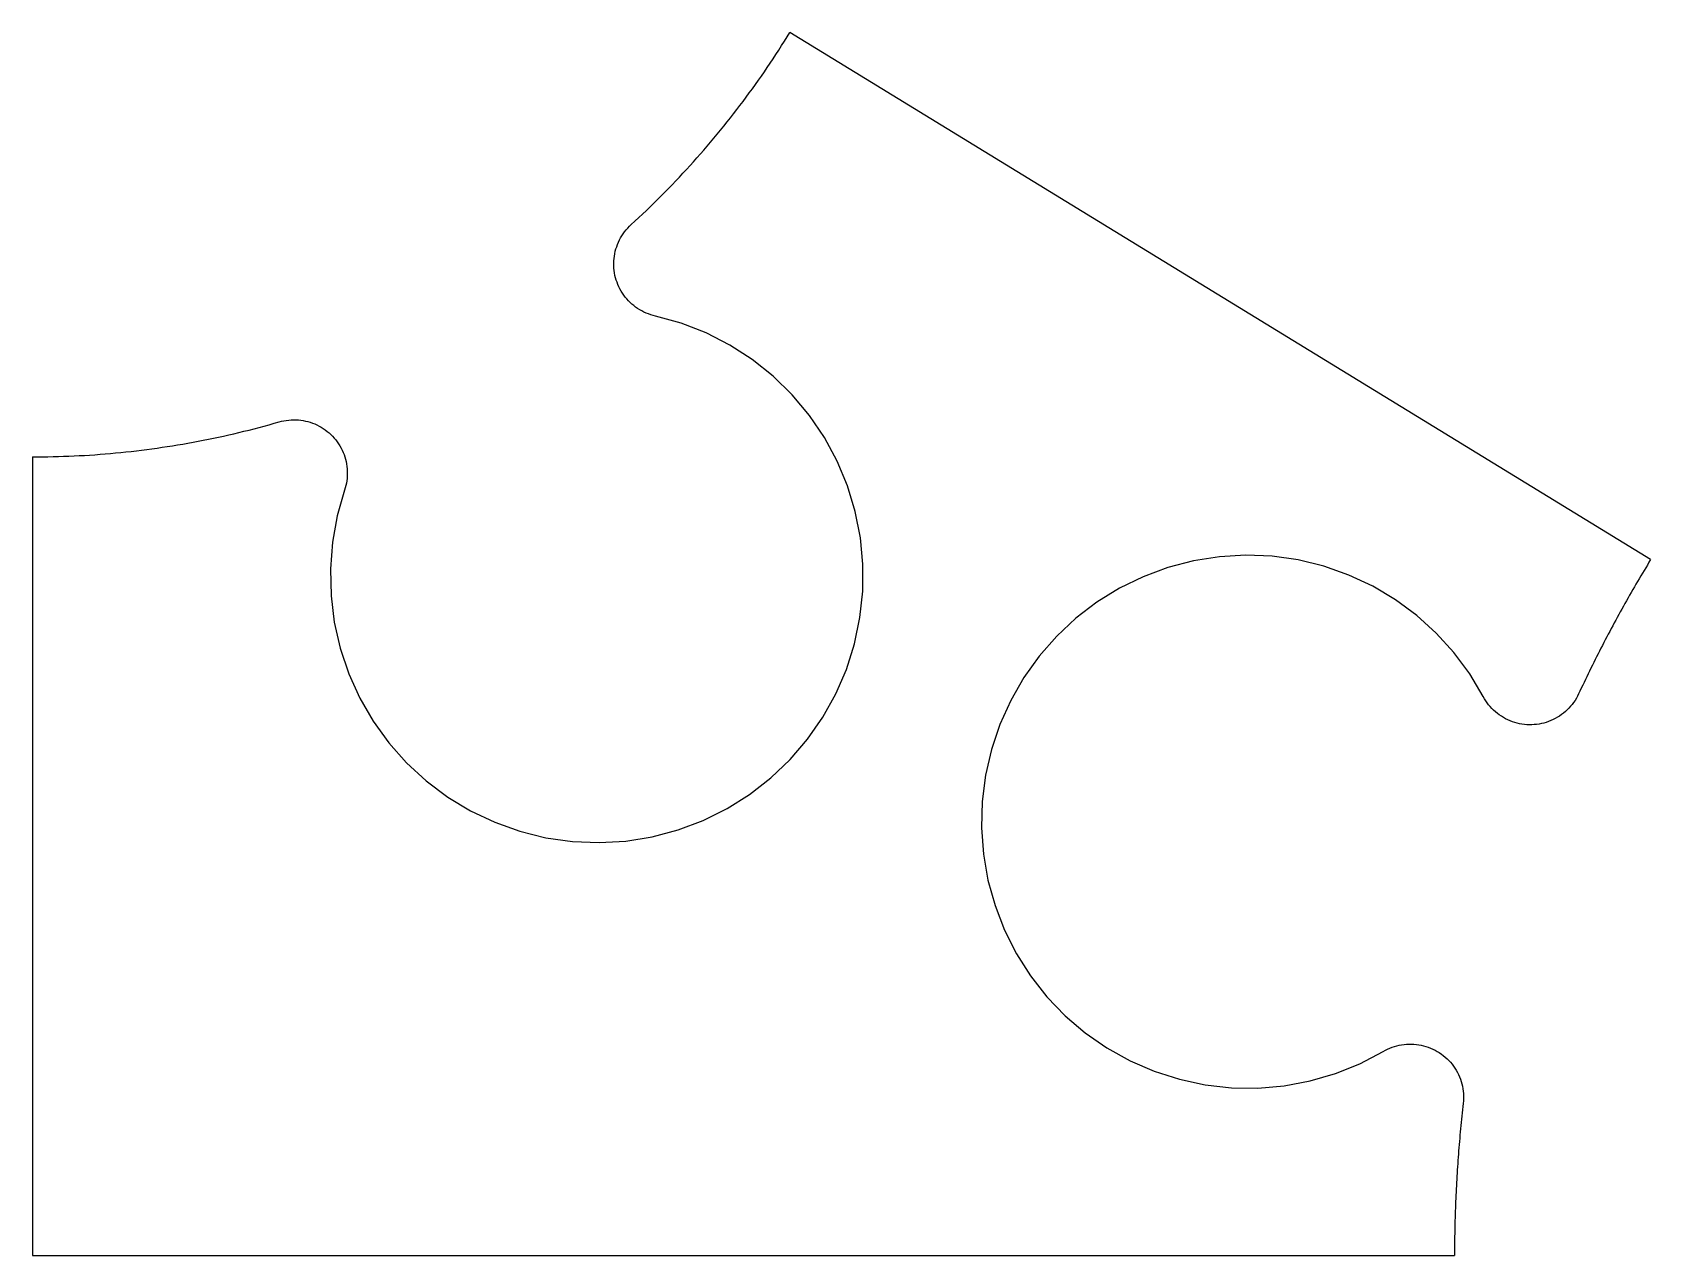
# Model space of a CAD drawing. Header units: metres. Extents: x 0.899 to 1.81, y 0 to 0.688.
import ezdxf

# ---------------------------------------------------------------- set-up
doc = ezdxf.new("R2010")
doc.units = ezdxf.units.M

msp = doc.modelspace()

# ---------------------------------------------------------------- linework, layer by layer
at = {"layer": 'Polygon'}
for p, q in [((1.32072, 0.68091), (1.32229, 0.68339)), ((1.32229, 0.68339), (1.32384, 0.68588)), ((1.32384, 0.68588), (1.32538, 0.68837)), ((1.80989, 0.39167), (1.32538, 0.68837)), ((1.31593, 0.67353), (1.31754, 0.67598)), ((1.31754, 0.67598), (1.31914, 0.67844)), ((1.31914, 0.67844), (1.32072, 0.68091)), ((1.30934, 0.66382), (1.31101, 0.66623)), ((1.31101, 0.66623), (1.31266, 0.66866)), ((1.31266, 0.66866), (1.3143, 0.67109)), ((1.3143, 0.67109), (1.31593, 0.67353)), ((1.30252, 0.65427), (1.30425, 0.65665)), ((1.30425, 0.65665), (1.30596, 0.65903)), ((1.30596, 0.65903), (1.30766, 0.66142)), ((1.30766, 0.66142), (1.30934, 0.66382)), ((1.29549, 0.64489), (1.29727, 0.64722)), ((1.29727, 0.64722), (1.29903, 0.64956)), ((1.29903, 0.64956), (1.30078, 0.65191)), ((1.30078, 0.65191), (1.30252, 0.65427)), ((1.28823, 0.63567), (1.29006, 0.63796)), ((1.29006, 0.63796), (1.29188, 0.64026)), ((1.29188, 0.64026), (1.29369, 0.64257)), ((1.29369, 0.64257), (1.29549, 0.64489)), ((1.28076, 0.62662), (1.28265, 0.62887)), ((1.28265, 0.62887), (1.28452, 0.63112)), ((1.28452, 0.63112), (1.28638, 0.63339)), ((1.28638, 0.63339), (1.28823, 0.63567)), ((1.27308, 0.61775), (1.27502, 0.61995)), ((1.27502, 0.61995), (1.27694, 0.62216)), ((1.27694, 0.62216), (1.27886, 0.62439)), ((1.27886, 0.62439), (1.28076, 0.62662)), ((1.26519, 0.60907), (1.26718, 0.61122)), ((1.26718, 0.61122), (1.26916, 0.61339)), ((1.26916, 0.61339), (1.27113, 0.61556)), ((1.27113, 0.61556), (1.27308, 0.61775)), ((1.2571, 0.60057), (1.25914, 0.60267)), ((1.25914, 0.60267), (1.26117, 0.60479)), ((1.26117, 0.60479), (1.26319, 0.60692)), ((1.26319, 0.60692), (1.26519, 0.60907)), ((1.24672, 0.59021), (1.24882, 0.59226)), ((1.24882, 0.59226), (1.25091, 0.59432)), ((1.25091, 0.59432), (1.25298, 0.59639)), ((1.25298, 0.59639), (1.25505, 0.59847)), ((1.25505, 0.59847), (1.2571, 0.60057)), ((1.23819, 0.58215), (1.24034, 0.58415)), ((1.24034, 0.58415), (1.24248, 0.58616)), ((1.24248, 0.58616), (1.2446, 0.58818)), ((1.2446, 0.58818), (1.24672, 0.59021)), ((1.23012, 0.57274), (1.23081, 0.57391)), ((1.23081, 0.57391), (1.23156, 0.57505)), ((1.23156, 0.57505), (1.23236, 0.57615)), ((1.23236, 0.57615), (1.23321, 0.57722)), ((1.23321, 0.57722), (1.2341, 0.57824)), ((1.2341, 0.57824), (1.23504, 0.57923)), ((1.23504, 0.57923), (1.23603, 0.58017)), ((1.23603, 0.58017), (1.23819, 0.58215)), ((1.22682, 0.56383), (1.22712, 0.56516)), ((1.22712, 0.56516), (1.22747, 0.56647)), ((1.22747, 0.56647), (1.22789, 0.56777)), ((1.22789, 0.56777), (1.22836, 0.56905)), ((1.22836, 0.56905), (1.22889, 0.57031)), ((1.22889, 0.57031), (1.22947, 0.57154)), ((1.22947, 0.57154), (1.23012, 0.57274)), ((1.22626, 0.55842), (1.22631, 0.55978)), ((1.22627, 0.55705), (1.22626, 0.55842)), ((1.22634, 0.55569), (1.22627, 0.55705)), ((1.22631, 0.55978), (1.22642, 0.56114)), ((1.22648, 0.55434), (1.22634, 0.55569)), ((1.22642, 0.56114), (1.22659, 0.56249)), ((1.22659, 0.56249), (1.22682, 0.56383)), ((1.22668, 0.55299), (1.22648, 0.55434)), ((1.22693, 0.55165), (1.22668, 0.55299)), ((1.22725, 0.55033), (1.22693, 0.55165)), ((1.22763, 0.54902), (1.22725, 0.55033)), ((1.22807, 0.54773), (1.22763, 0.54902)), ((1.22857, 0.54646), (1.22807, 0.54773)), ((1.22912, 0.54521), (1.22857, 0.54646)), ((1.22973, 0.544), (1.22912, 0.54521)), ((1.23039, 0.54281), (1.22973, 0.544)), ((1.23111, 0.54165), (1.23039, 0.54281)), ((1.23188, 0.54052), (1.23111, 0.54165)), ((1.2327, 0.53943), (1.23188, 0.54052)), ((1.23357, 0.53838), (1.2327, 0.53943)), ((1.23448, 0.53737), (1.23357, 0.53838)), ((1.23544, 0.53641), (1.23448, 0.53737)), ((1.23644, 0.53548), (1.23544, 0.53641)), ((1.23748, 0.53461), (1.23644, 0.53548)), ((1.23857, 0.53378), (1.23748, 0.53461)), ((1.23969, 0.533), (1.23857, 0.53378)), ((1.24084, 0.53227), (1.23969, 0.533)), ((1.24202, 0.5316), (1.24084, 0.53227)), ((1.24324, 0.53098), (1.24202, 0.5316)), ((1.24448, 0.53042), (1.24324, 0.53098)), ((1.24574, 0.52991), (1.24448, 0.53042)), ((1.24703, 0.52946), (1.24574, 0.52991)), ((1.24833, 0.52907), (1.24703, 0.52946)), ((1.24966, 0.52875), (1.24833, 0.52907)), ((1.26415, 0.5247), (1.24966, 0.52875)), ((1.27817, 0.51923), (1.26415, 0.5247)), ((1.29158, 0.51238), (1.27817, 0.51923)), ((1.30422, 0.50422), (1.29158, 0.51238)), ((1.31599, 0.49483), (1.30422, 0.50422)), ((1.32675, 0.48431), (1.31599, 0.49483)), ((1.33641, 0.47276), (1.32675, 0.48431)), ((1.01808, 0.46388), (1.02093, 0.46459)), ((1.02093, 0.46459), (1.02377, 0.46531)), ((1.02377, 0.46531), (1.02661, 0.46605)), ((1.02661, 0.46605), (1.02944, 0.46681)), ((1.02944, 0.46681), (1.03227, 0.46758)), ((1.03227, 0.46758), (1.0351, 0.46837)), ((1.0351, 0.46837), (1.03792, 0.46918)), ((1.03792, 0.46918), (1.03923, 0.46953)), ((1.03923, 0.46953), (1.04057, 0.46982)), ((1.04057, 0.46982), (1.04191, 0.47005)), ((1.04191, 0.47005), (1.04326, 0.47021)), ((1.04326, 0.47021), (1.04462, 0.47032)), ((1.04462, 0.47032), (1.04598, 0.47036)), ((1.04598, 0.47036), (1.04734, 0.47034)), ((1.04734, 0.47034), (1.0487, 0.47026)), ((1.0487, 0.47026), (1.05006, 0.47012)), ((1.05006, 0.47012), (1.05141, 0.46992)), ((1.05141, 0.46992), (1.05274, 0.46965)), ((1.05274, 0.46965), (1.05407, 0.46933)), ((1.05407, 0.46933), (1.05537, 0.46894)), ((1.05537, 0.46894), (1.05666, 0.4685)), ((1.05666, 0.4685), (1.05793, 0.468)), ((1.05793, 0.468), (1.05917, 0.46744)), ((1.05917, 0.46744), (1.06039, 0.46682)), ((1.06039, 0.46682), (1.06157, 0.46616)), ((1.06157, 0.46616), (1.06273, 0.46543)), ((1.06273, 0.46543), (1.06385, 0.46466)), ((1.06385, 0.46466), (1.06494, 0.46384)), ((1.34486, 0.46031), (1.33641, 0.47276)), ((0.97495, 0.45529), (0.97784, 0.45575)), ((0.97784, 0.45575), (0.98074, 0.45622)), ((0.98074, 0.45622), (0.98363, 0.45671)), ((0.98363, 0.45671), (0.98652, 0.45721)), ((0.98652, 0.45721), (0.98941, 0.45773)), ((0.98941, 0.45773), (0.99229, 0.45827)), ((0.99229, 0.45827), (0.99517, 0.45883)), ((0.99517, 0.45883), (0.99805, 0.4594)), ((0.99805, 0.4594), (1.00092, 0.45999)), ((1.00092, 0.45999), (1.00379, 0.4606)), ((1.00379, 0.4606), (1.00666, 0.46122)), ((1.00666, 0.46122), (1.00952, 0.46186)), ((1.00952, 0.46186), (1.01238, 0.46252)), ((1.01238, 0.46252), (1.01523, 0.46319)), ((1.01523, 0.46319), (1.01808, 0.46388)), ((1.06494, 0.46384), (1.06598, 0.46296)), ((1.06598, 0.46296), (1.06699, 0.46204)), ((1.06699, 0.46204), (1.06795, 0.46108)), ((1.06795, 0.46108), (1.06887, 0.46007)), ((1.06887, 0.46007), (1.06974, 0.45903)), ((1.06974, 0.45903), (1.07056, 0.45794)), ((1.07056, 0.45794), (1.07134, 0.45682)), ((1.07134, 0.45682), (1.07206, 0.45566)), ((1.07206, 0.45566), (1.07273, 0.45448)), ((1.35202, 0.44707), (1.34486, 0.46031)), ((0.89898, 0.44949), (0.90191, 0.4495)), ((0.89898, 0.44949), (0.89898, 0)), ((0.90191, 0.4495), (0.90485, 0.44952)), ((0.90485, 0.44952), (0.90778, 0.44957)), ((0.90778, 0.44957), (0.91071, 0.44963)), ((0.91071, 0.44963), (0.91364, 0.4497)), ((0.91364, 0.4497), (0.91657, 0.4498)), ((0.91657, 0.4498), (0.91951, 0.44991)), ((0.91951, 0.44991), (0.92244, 0.45004)), ((0.92244, 0.45004), (0.92537, 0.45019)), ((0.92537, 0.45019), (0.92829, 0.45035)), ((0.92829, 0.45035), (0.93122, 0.45053)), ((0.93122, 0.45053), (0.93415, 0.45073)), ((0.93415, 0.45073), (0.93707, 0.45094)), ((0.93707, 0.45094), (0.94, 0.45118)), ((0.94, 0.45118), (0.94292, 0.45142)), ((0.94292, 0.45142), (0.94584, 0.45169)), ((0.94584, 0.45169), (0.94876, 0.45197)), ((0.94876, 0.45197), (0.95168, 0.45227)), ((0.95168, 0.45227), (0.95459, 0.45259)), ((0.95459, 0.45259), (0.95751, 0.45293)), ((0.95751, 0.45293), (0.96042, 0.45328)), ((0.96042, 0.45328), (0.96333, 0.45365)), ((0.96333, 0.45365), (0.96624, 0.45403)), ((0.96624, 0.45403), (0.96914, 0.45444)), ((0.96914, 0.45444), (0.97205, 0.45486)), ((0.97205, 0.45486), (0.97495, 0.45529)), ((1.07273, 0.45448), (1.07334, 0.45326)), ((1.07334, 0.45326), (1.0739, 0.45202)), ((1.0739, 0.45202), (1.0744, 0.45075)), ((1.0744, 0.45075), (1.07484, 0.44946)), ((1.07484, 0.44946), (1.07522, 0.44815)), ((1.07522, 0.44815), (1.07555, 0.44683)), ((1.07555, 0.44683), (1.07581, 0.44549)), ((1.35782, 0.43318), (1.35202, 0.44707)), ((1.07581, 0.44549), (1.07601, 0.44415)), ((1.0761, 0.43735), (1.07593, 0.436)), ((1.07601, 0.44415), (1.07616, 0.44279)), ((1.07621, 0.43871), (1.0761, 0.43735)), ((1.07616, 0.44279), (1.07623, 0.44143)), ((1.07625, 0.44007), (1.07621, 0.43871)), ((1.07623, 0.44143), (1.07625, 0.44007)), ((1.07466, 0.43071), (1.07053, 0.41623)), ((1.07507, 0.432), (1.07466, 0.43071)), ((1.07542, 0.43332), (1.07507, 0.432)), ((1.07571, 0.43465), (1.07542, 0.43332)), ((1.07593, 0.436), (1.07571, 0.43465)), ((1.3622, 0.41878), (1.35782, 0.43318)), ((1.07053, 0.41623), (1.06788, 0.40141)), ((1.36511, 0.40401), (1.3622, 0.41878)), ((1.06788, 0.40141), (1.06672, 0.38641)), ((1.36653, 0.38903), (1.36511, 0.40401)), ((1.5672, 0.3933), (1.55253, 0.39098)), ((1.58203, 0.39416), (1.5672, 0.3933)), ((1.59687, 0.39354), (1.58203, 0.39416)), ((1.61158, 0.39146), (1.59687, 0.39354)), ((1.06672, 0.38641), (1.06708, 0.37136)), ((1.36643, 0.37398), (1.36653, 0.38903)), ((1.53815, 0.38722), (1.52422, 0.38206)), ((1.55253, 0.39098), (1.53815, 0.38722)), ((1.62601, 0.38793), (1.61158, 0.39146)), ((1.64002, 0.383), (1.62601, 0.38793)), ((1.65348, 0.3767), (1.64002, 0.383)), ((1.80526, 0.38402), (1.80435, 0.38249)), ((1.80618, 0.38556), (1.80526, 0.38402)), ((1.8071, 0.38709), (1.80618, 0.38556)), ((1.80803, 0.38862), (1.8071, 0.38709)), ((1.80896, 0.39015), (1.80803, 0.38862)), ((1.80989, 0.39167), (1.80896, 0.39015)), ((1.36483, 0.35901), (1.36643, 0.37398)), ((1.51087, 0.37555), (1.49823, 0.36775)), ((1.52422, 0.38206), (1.51087, 0.37555)), ((1.66624, 0.3691), (1.65348, 0.3767)), ((1.79984, 0.37477), (1.79895, 0.37322)), ((1.80073, 0.37632), (1.79984, 0.37477)), ((1.80163, 0.37786), (1.80073, 0.37632)), ((1.80253, 0.37941), (1.80163, 0.37786)), ((1.80344, 0.38095), (1.80253, 0.37941)), ((1.80435, 0.38249), (1.80344, 0.38095)), ((1.06708, 0.37136), (1.06894, 0.35642)), ((1.49823, 0.36775), (1.48642, 0.35873)), ((1.67819, 0.36028), (1.66624, 0.3691)), ((1.79454, 0.36544), (1.79367, 0.36388)), ((1.79542, 0.367), (1.79454, 0.36544)), ((1.79629, 0.36856), (1.79542, 0.367)), ((1.79717, 0.37011), (1.79629, 0.36856)), ((1.79806, 0.37167), (1.79717, 0.37011)), ((1.79895, 0.37322), (1.79806, 0.37167)), ((1.06894, 0.35642), (1.07229, 0.34175)), ((1.36174, 0.34428), (1.36483, 0.35901)), ((1.48642, 0.35873), (1.47557, 0.34859)), ((1.68921, 0.35032), (1.67819, 0.36028)), ((1.78938, 0.35603), (1.78854, 0.35446)), ((1.79023, 0.35761), (1.78938, 0.35603)), ((1.79109, 0.35918), (1.79023, 0.35761)), ((1.79195, 0.36074), (1.79109, 0.35918)), ((1.79281, 0.36231), (1.79195, 0.36074)), ((1.79367, 0.36388), (1.79281, 0.36231)), ((1.47557, 0.34859), (1.46577, 0.33743)), ((1.6992, 0.33932), (1.68921, 0.35032)), ((1.78436, 0.34655), (1.78353, 0.34497)), ((1.78519, 0.34814), (1.78436, 0.34655)), ((1.78602, 0.34972), (1.78519, 0.34814)), ((1.78685, 0.3513), (1.78602, 0.34972)), ((1.78769, 0.35288), (1.78685, 0.3513)), ((1.78854, 0.35446), (1.78769, 0.35288)), ((1.07229, 0.34175), (1.07709, 0.32749)), ((1.35719, 0.32993), (1.36174, 0.34428)), ((1.46577, 0.33743), (1.45712, 0.32535)), ((1.70804, 0.32738), (1.6992, 0.33932)), ((1.78027, 0.3386), (1.77947, 0.337)), ((1.78108, 0.3402), (1.78027, 0.3386)), ((1.7819, 0.34179), (1.78108, 0.3402)), ((1.78271, 0.34338), (1.7819, 0.34179)), ((1.78353, 0.34497), (1.78271, 0.34338)), ((1.35122, 0.31612), (1.35719, 0.32993)), ((1.7755, 0.32899), (1.77472, 0.32739)), ((1.77629, 0.3306), (1.7755, 0.32899)), ((1.77708, 0.3322), (1.77629, 0.3306)), ((1.77787, 0.33381), (1.77708, 0.3322)), ((1.77867, 0.33541), (1.77787, 0.33381)), ((1.77947, 0.337), (1.77867, 0.33541)), ((1.07709, 0.32749), (1.0833, 0.31377)), ((1.45712, 0.32535), (1.4497, 0.31248)), ((1.71566, 0.31463), (1.70804, 0.32738)), ((1.77086, 0.31932), (1.7701, 0.3177)), ((1.77163, 0.32094), (1.77086, 0.31932)), ((1.77239, 0.32255), (1.77163, 0.32094)), ((1.77316, 0.32417), (1.77239, 0.32255)), ((1.77394, 0.32578), (1.77316, 0.32417)), ((1.77472, 0.32739), (1.77394, 0.32578)), ((1.0833, 0.31377), (1.09085, 0.30075)), ((1.3439, 0.30297), (1.35122, 0.31612)), ((1.4497, 0.31248), (1.4436, 0.29894)), ((1.71634, 0.31342), (1.71566, 0.31463)), ((1.71707, 0.31225), (1.71634, 0.31342)), ((1.71786, 0.31111), (1.71707, 0.31225)), ((1.7187, 0.31), (1.71786, 0.31111)), ((1.71959, 0.30894), (1.7187, 0.31)), ((1.76573, 0.31019), (1.76485, 0.30912)), ((1.76656, 0.3113), (1.76573, 0.31019)), ((1.76734, 0.31244), (1.76656, 0.3113)), ((1.76807, 0.31362), (1.76734, 0.31244)), ((1.76873, 0.31484), (1.76807, 0.31362)), ((1.76935, 0.31608), (1.76873, 0.31484)), ((1.7701, 0.3177), (1.76935, 0.31608)), ((1.09085, 0.30075), (1.09967, 0.28856)), ((1.3353, 0.29062), (1.3439, 0.30297)), ((1.72053, 0.30792), (1.71959, 0.30894)), ((1.72151, 0.30694), (1.72053, 0.30792)), ((1.72254, 0.30602), (1.72151, 0.30694)), ((1.72361, 0.30513), (1.72254, 0.30602)), ((1.72472, 0.3043), (1.72361, 0.30513)), ((1.72586, 0.30352), (1.72472, 0.3043)), ((1.72704, 0.3028), (1.72586, 0.30352)), ((1.72826, 0.30213), (1.72704, 0.3028)), ((1.7295, 0.30152), (1.72826, 0.30213)), ((1.73077, 0.30096), (1.7295, 0.30152)), ((1.73206, 0.30047), (1.73077, 0.30096)), ((1.75373, 0.30105), (1.75244, 0.30055)), ((1.755, 0.30162), (1.75373, 0.30105)), ((1.75623, 0.30224), (1.755, 0.30162)), ((1.75744, 0.30292), (1.75623, 0.30224)), ((1.75862, 0.30365), (1.75744, 0.30292)), ((1.75976, 0.30444), (1.75862, 0.30365)), ((1.76086, 0.30528), (1.75976, 0.30444)), ((1.76192, 0.30617), (1.76086, 0.30528)), ((1.76294, 0.30711), (1.76192, 0.30617)), ((1.76392, 0.30809), (1.76294, 0.30711)), ((1.76485, 0.30912), (1.76392, 0.30809)), ((1.4436, 0.29894), (1.43887, 0.28486)), ((1.73338, 0.30003), (1.73206, 0.30047)), ((1.73471, 0.29966), (1.73338, 0.30003)), ((1.73607, 0.29935), (1.73471, 0.29966)), ((1.73743, 0.2991), (1.73607, 0.29935)), ((1.7388, 0.29891), (1.73743, 0.2991)), ((1.74018, 0.29879), (1.7388, 0.29891)), ((1.74157, 0.29873), (1.74018, 0.29879)), ((1.74295, 0.29873), (1.74157, 0.29873)), ((1.74434, 0.2988), (1.74295, 0.29873)), ((1.74572, 0.29894), (1.74434, 0.2988)), ((1.74709, 0.29913), (1.74572, 0.29894)), ((1.74845, 0.29939), (1.74709, 0.29913)), ((1.7498, 0.29972), (1.74845, 0.29939)), ((1.75113, 0.3001), (1.7498, 0.29972)), ((1.75244, 0.30055), (1.75113, 0.3001)), ((1.09967, 0.28856), (1.10966, 0.2773)), ((1.3255, 0.27919), (1.3353, 0.29062)), ((1.43887, 0.28486), (1.43555, 0.27037)), ((1.10966, 0.2773), (1.12074, 0.26711)), ((1.31461, 0.2688), (1.3255, 0.27919)), ((1.12074, 0.26711), (1.13277, 0.25807)), ((1.30273, 0.25956), (1.31461, 0.2688)), ((1.43555, 0.27037), (1.43368, 0.25564)), ((1.13277, 0.25807), (1.14566, 0.25029)), ((1.28999, 0.25155), (1.30273, 0.25956)), ((1.43368, 0.25564), (1.43328, 0.24079)), ((1.14566, 0.25029), (1.15926, 0.24384)), ((1.2765, 0.24487), (1.28999, 0.25155)), ((1.15926, 0.24384), (1.17343, 0.23878)), ((1.17343, 0.23878), (1.18804, 0.23517)), ((1.24787, 0.2357), (1.26242, 0.23956)), ((1.26242, 0.23956), (1.2765, 0.24487)), ((1.43328, 0.24079), (1.43435, 0.22597)), ((1.18804, 0.23517), (1.20294, 0.23305)), ((1.20294, 0.23305), (1.21798, 0.23242)), ((1.21798, 0.23242), (1.23301, 0.23331)), ((1.23301, 0.23331), (1.24787, 0.2357)), ((1.43435, 0.22597), (1.43688, 0.21133)), ((1.43688, 0.21133), (1.44084, 0.19702)), ((1.44084, 0.19702), (1.4462, 0.18316)), ((1.4462, 0.18316), (1.45291, 0.16991)), ((1.45291, 0.16991), (1.46089, 0.15738)), ((1.46089, 0.15738), (1.47008, 0.1457)), ((1.47008, 0.1457), (1.48037, 0.13499)), ((1.48037, 0.13499), (1.49167, 0.12535)), ((1.49167, 0.12535), (1.50388, 0.11688)), ((1.66837, 0.11841), (1.66973, 0.11867)), ((1.66973, 0.11867), (1.6711, 0.11886)), ((1.6711, 0.11886), (1.67248, 0.11899)), ((1.67248, 0.11899), (1.67387, 0.11906)), ((1.67387, 0.11906), (1.67525, 0.11906)), ((1.67525, 0.11906), (1.67664, 0.11899)), ((1.67664, 0.11899), (1.67802, 0.11887)), ((1.67802, 0.11887), (1.67939, 0.11868)), ((1.67939, 0.11868), (1.68075, 0.11842)), ((1.68075, 0.11842), (1.6821, 0.11811)), ((1.50388, 0.11688), (1.51685, 0.10965)), ((1.51685, 0.10965), (1.53048, 0.10375)), ((1.64621, 0.10802), (1.65937, 0.11491)), ((1.65937, 0.11491), (1.66058, 0.11559)), ((1.66058, 0.11559), (1.66182, 0.11621)), ((1.66182, 0.11621), (1.66308, 0.11677)), ((1.66308, 0.11677), (1.66438, 0.11727)), ((1.66438, 0.11727), (1.66569, 0.11771)), ((1.66569, 0.11771), (1.66702, 0.11809)), ((1.66702, 0.11809), (1.66837, 0.11841)), ((1.6821, 0.11811), (1.68344, 0.11773)), ((1.68344, 0.11773), (1.68475, 0.11729)), ((1.68475, 0.11729), (1.68604, 0.11679)), ((1.68604, 0.11679), (1.68731, 0.11623)), ((1.68731, 0.11623), (1.68855, 0.11562)), ((1.68855, 0.11562), (1.68976, 0.11494)), ((1.68976, 0.11494), (1.69094, 0.11422)), ((1.69094, 0.11422), (1.69209, 0.11343)), ((1.69209, 0.11343), (1.69319, 0.1126)), ((1.69319, 0.1126), (1.69426, 0.11172)), ((1.69426, 0.11172), (1.69529, 0.11078)), ((1.69529, 0.11078), (1.69627, 0.1098)), ((1.69627, 0.1098), (1.6972, 0.10878)), ((1.53048, 0.10375), (1.54463, 0.09922)), ((1.61818, 0.09829), (1.63243, 0.10246)), ((1.63243, 0.10246), (1.64621, 0.10802)), ((1.6972, 0.10878), (1.69809, 0.10772)), ((1.69809, 0.10772), (1.69892, 0.10661)), ((1.69892, 0.10661), (1.69971, 0.10547)), ((1.69971, 0.10547), (1.70044, 0.10429)), ((1.70044, 0.10429), (1.70112, 0.10308)), ((1.70112, 0.10308), (1.70173, 0.10184)), ((1.70173, 0.10184), (1.7023, 0.10057)), ((1.7023, 0.10057), (1.7028, 0.09928)), ((1.54463, 0.09922), (1.55916, 0.09611)), ((1.55916, 0.09611), (1.57392, 0.09445)), ((1.57392, 0.09445), (1.58878, 0.09426)), ((1.58878, 0.09426), (1.60358, 0.09555)), ((1.60358, 0.09555), (1.61818, 0.09829)), ((1.7028, 0.09928), (1.70324, 0.09797)), ((1.70324, 0.09797), (1.70362, 0.09664)), ((1.70362, 0.09664), (1.70394, 0.09529)), ((1.70394, 0.09529), (1.70419, 0.09392)), ((1.70419, 0.09392), (1.70439, 0.09255)), ((1.70439, 0.09255), (1.70452, 0.09117)), ((1.70452, 0.09117), (1.70458, 0.08979)), ((1.704, 0.08208), (1.7038, 0.08031)), ((1.70419, 0.08386), (1.704, 0.08208)), ((1.7044, 0.08564), (1.70419, 0.08386)), ((1.70452, 0.08702), (1.7044, 0.08564)), ((1.70458, 0.0884), (1.70452, 0.08702)), ((1.70458, 0.08979), (1.70458, 0.0884)), ((1.70307, 0.07319), (1.7029, 0.07141)), ((1.70325, 0.07497), (1.70307, 0.07319)), ((1.70343, 0.07675), (1.70325, 0.07497)), ((1.70361, 0.07853), (1.70343, 0.07675)), ((1.7038, 0.08031), (1.70361, 0.07853)), ((1.70225, 0.06429), (1.7021, 0.06251)), ((1.70241, 0.06607), (1.70225, 0.06429)), ((1.70257, 0.06785), (1.70241, 0.06607)), ((1.70273, 0.06963), (1.70257, 0.06785)), ((1.7029, 0.07141), (1.70273, 0.06963)), ((1.70154, 0.05538), (1.70141, 0.0536)), ((1.70167, 0.05716), (1.70154, 0.05538)), ((1.70181, 0.05894), (1.70167, 0.05716)), ((1.70195, 0.06073), (1.70181, 0.05894)), ((1.7021, 0.06251), (1.70195, 0.06073)), ((1.70093, 0.04646), (1.70082, 0.04467)), ((1.70104, 0.04824), (1.70093, 0.04646)), ((1.70116, 0.05003), (1.70104, 0.04824)), ((1.70128, 0.05181), (1.70116, 0.05003)), ((1.70141, 0.0536), (1.70128, 0.05181)), ((1.70043, 0.03753), (1.70034, 0.03575)), ((1.70052, 0.03932), (1.70043, 0.03753)), ((1.70062, 0.0411), (1.70052, 0.03932)), ((1.70072, 0.04289), (1.70062, 0.0411)), ((1.70082, 0.04467), (1.70072, 0.04289)), ((1.70004, 0.0286), (1.69997, 0.02681)), ((1.70011, 0.03039), (1.70004, 0.0286)), ((1.70018, 0.03217), (1.70011, 0.03039)), ((1.70026, 0.03396), (1.70018, 0.03217)), ((1.70034, 0.03575), (1.70026, 0.03396)), ((1.69975, 0.01967), (1.6997, 0.01788)), ((1.6998, 0.02145), (1.69975, 0.01967)), ((1.69985, 0.02324), (1.6998, 0.02145)), ((1.69991, 0.02503), (1.69985, 0.02324)), ((1.69997, 0.02681), (1.69991, 0.02503)), ((1.69957, 0.01073), (1.69954, 0.00894)), ((1.69959, 0.01252), (1.69957, 0.01073)), ((1.69963, 0.0143), (1.69959, 0.01252)), ((1.69966, 0.01609), (1.69963, 0.0143)), ((1.6997, 0.01788), (1.69966, 0.01609)), ((0.89898, 0), (1.69949, 0)), ((1.6995, 0.00358), (1.69949, 0.00179)), ((1.69949, 0.00179), (1.69949, 0)), ((1.69951, 0.00536), (1.6995, 0.00358)), ((1.69952, 0.00715), (1.69951, 0.00536)), ((1.69954, 0.00894), (1.69952, 0.00715))]:
    msp.add_line(p, q, dxfattribs=at)

doc.saveas('drawing.dxf')
